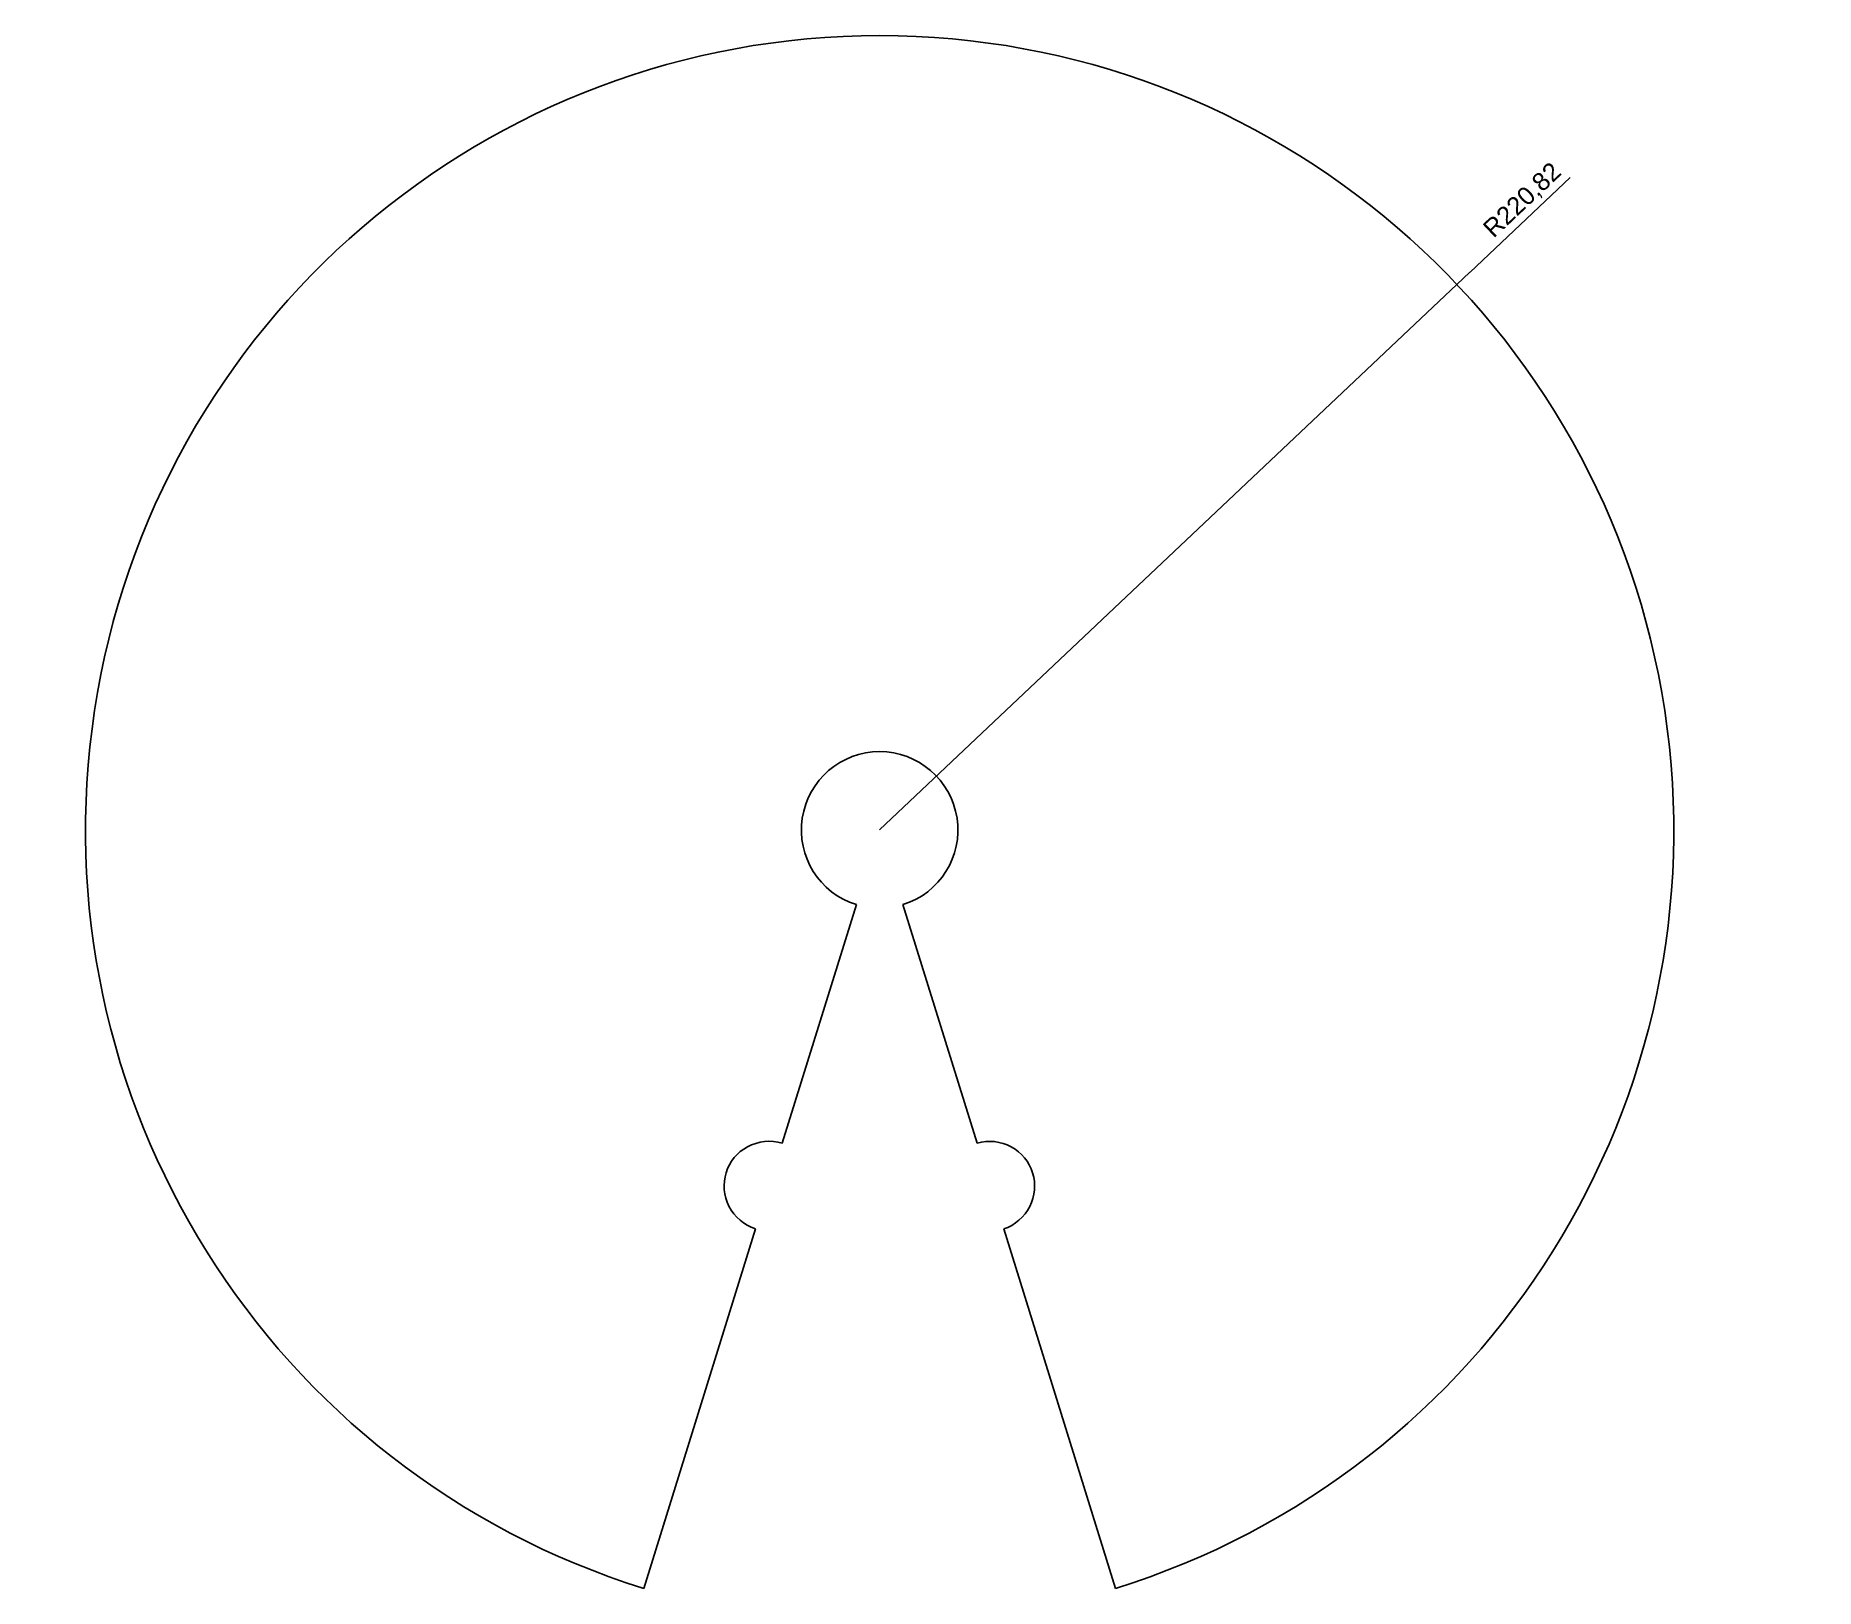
# Model space of a CAD drawing. Header units: millimetres. Extents: x -196 to 299, y 51 to 482.
import ezdxf
from ezdxf.entities.mleader import LeaderData, LeaderLine
from ezdxf.math import Vec2, Vec3

# ---------------------------------------------------------------- set-up
doc = ezdxf.new("R2010")
doc.units = ezdxf.units.MM
doc.layers.add('КОНУС', color=7, linetype='Continuous')
doc.layers.add('Стандарт', color=7, linetype='Continuous')
doc.styles.add('SEACAD_Arial', font='')
doc.styles.get('SEACAD_Arial').set_extended_font_data('Arial')
doc.dimstyles.new('ЕСКД_база_(мм)', dxfattribs={"dimtxt": 5, "dimasz": 5, "dimexe": 2.5, "dimexo": 0, "dimgap": 1.25, "dimtad": 1, "dimtxsty": 'SEACAD_Arial', "dimblk1": '_SE_FILLED', "dimblk2": '_SE_FILLED', "dimsah": 1, "dimcen": 2.5, "dimaunit": 1, "dimazin": 0, "dimtfac": 0.5, "dimtmove": 0, "dimatfit": 3, "dimfxl": 1, "dimtolj": 1, "dimarcsym": 0})

# ---------------------------------------------------------------- blocks, each defined once
blk = doc.blocks.new('_DOT')
at = {"color": 0}
blk.add_line((0, 0), (-1, 0), dxfattribs=at)
at = {"color": 0, "const_width": 0.333}
blk.add_lwpolyline([(-0.1665, 0, 1), (0.1665, 0, 1)], format="xyb", close=True, dxfattribs=at)
blk = doc.blocks.new('SE')
at = {"layer": 'КОНУС', "color": 7, "linetype": 'Continuous'}
for p, q in [((751.85, -7.39), (731.23, -73.68)), ((785.4, -73.68), (764.78, -7.39)), ((723.8, -97.55), (692.72, -197.47)), ((823.91, -197.47), (792.82, -97.55))]:
    blk.add_line(p, q, dxfattribs=at)
for centre, radius, start, end in [((758.31, 13.39), 220.82, 287.2805, 252.7195), ((758.31, 13.39), 21.76, 287.2805, 252.7195), ((727.66, -86.06), 12.89, 73.9071, 118.305), ((788.86, -85.91), 12.71, 61.545, 105.7932), ((727.4, -85.58), 12.35, 118.305, 162.703), ((789, -85.65), 12.42, 17.2968, 61.545), ((727.38, -85.58), 12.33, 162.703, 207.1245), ((789, -85.65), 12.41, 332.9756, 17.2968), ((727.88, -85.32), 12.89, 207.1245, 251.5461), ((788.76, -85.53), 12.69, 288.6824, 332.9759)]:
    blk.add_arc(centre, radius, start, end, dxfattribs=at)
blk = doc.blocks.new('_SE_FILLED')
at = {"color": 0}
blk.add_line((0, 0), (-1, 0), dxfattribs=at)
blk.add_solid([(0, 0), (-1, -0.1665), (-1, 0.1665), (0, 0)], dxfattribs=at)
blk = doc.blocks.new('DMBLK3')
at = {"layer": 'Defpoints', "color": 0, "linetype": 'Continuous'}
for p in [(199.52, 413.11), (39, 261.47)]:
    blk.add_point(p, dxfattribs=at)
at = {"layer": 'Стандарт', "color": 0, "linetype": 'Continuous', "lineweight": -2}
for p, q in [((231.02, 442.86), (203.16, 416.54)), ((39, 261.47), (199.52, 413.11))]:
    blk.add_line(p, q, dxfattribs=at)
at = {"layer": 'Стандарт', "color": 0, "linetype": 'Continuous', "lineweight": -2, "xscale": 5, "yscale": 5, "zscale": 5, "rotation": 223.369933478989}
blk.add_blockref('_SE_FILLED', (199.52, 413.11), dxfattribs=at)
at = {"layer": 'Стандарт', "color": 0, "linetype": 'Continuous', "insert": (217.92, 436.34), "char_height": 5, "attachment_point": 5, "rotation": 43.3699, "style": 'SEACAD_Arial'}
blk.add_mtext('\\A1;\\A1;R220,82', dxfattribs=at)

msp = doc.modelspace()

# ---------------------------------------------------------------- block references
at = {"layer": 'Стандарт'}
msp.add_blockref('SE', (-719.315, 248.083), dxfattribs=at)

# ---------------------------------------------------------------- dimensions: what is measured, and where the dimension line sits
at = {"layer": 'Стандарт', "color": 7, "linetype": 'Continuous'}
dim = msp.add_radius_dim(center=(38.998, 261.47), mpoint=(199.523, 413.111), text='\\A1;<>', dimstyle='ЕСКД_база_(мм)', dxfattribs=at)
dim.commit()
dim.dimension.update_dxf_attribs({"geometry": 'DMBLK3', "text_midpoint": (220.844, 433.252), "dimtype": 164})

# ---------------------------------------------------------------- leaders
ml = msp.add_multileader_mtext('Standard', dxfattribs=at)
ml.set_content('{\\pxsm0.9;\\fSIEMENS_GOST Type A|b0||i1||c0|p34;\\W1.;\\P}', color=7)
ml.set_leader_properties()
ml.set_arrow_properties(name='DOT')
ml.build(insert=Vec2(0, 0))
ml.multileader.update_dxf_attribs({"leader_type": 0, "dogleg_length": 0, "arrow_head_size": 5})
ctx = ml.context
ctx.base_point, ctx.char_height, ctx.arrow_head_size, ctx.landing_gap_size = Vec3(258.66, 206.119), 5, 5, 1
ctx.mtext.insert = Vec3(260.66, 208.619)
ml = msp.add_multileader_mtext('Standard', dxfattribs=at)
ml.set_content('{\\pxsm0.9;\\fSIEMENS_GOST Type A|b0||i1||c0|p34;\\W1.;\\P}', color=7)
ml.set_leader_properties()
ml.set_arrow_properties(name='DOT')
ml.build(insert=Vec2(0, 0))
ml.multileader.update_dxf_attribs({"leader_type": 0, "dogleg_length": 0, "arrow_head_size": 5})
ctx = ml.context
ctx.base_point, ctx.char_height, ctx.arrow_head_size, ctx.landing_gap_size = Vec3(297.207, 150.111), 5, 5, 1
ctx.mtext.insert = Vec3(299.207, 152.611)

doc.saveas('drawing.dxf')
